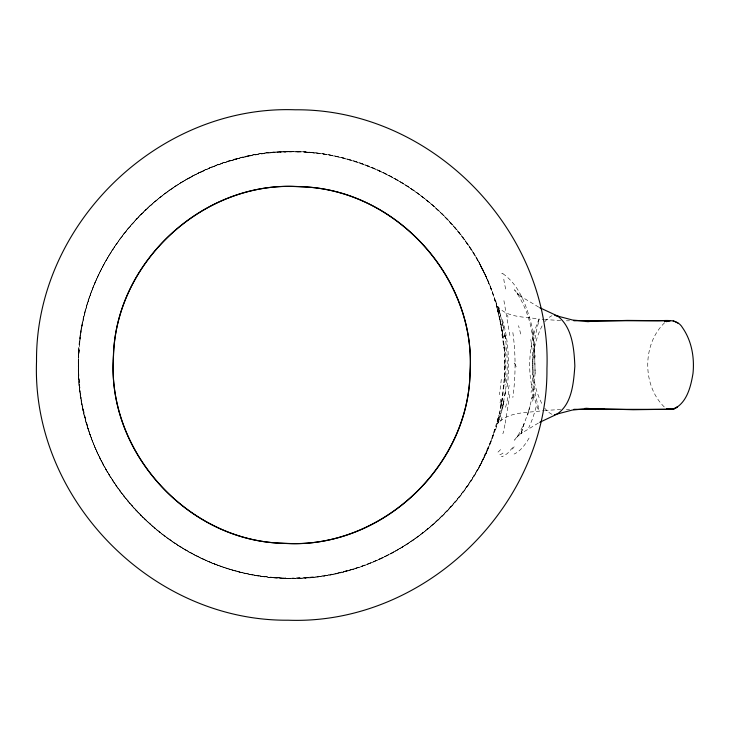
<?xml version="1.0" encoding="UTF-8"?>
<svg xmlns="http://www.w3.org/2000/svg" width="730" height="730" viewBox="0 0 730 730"><rect width="100%" height="100%" fill="white"/><g stroke="black" fill="none" stroke-linecap="round" stroke-linejoin="round"><path stroke-width="0.55" stroke-dasharray="3.65 2.74" d="M502.714 334.486C506.839 362.983 505.114 392.302 497.659 420.115M498.535 313.279C473.159 200.686 348.219 126.783 237.259 158.83C143.664 181.77 74.542 274.617 78.63 370.676M78.575 362.071C75.573 457.254 144.64 548.175 237.013 571.097C335.645 599.412 448.275 544.48 487.53 449.872L478.579 468.642L491.445 439.734L498.152 418.19L497.906 419.157M504.886 367.929L504.886 362.162M79.086 350.363C67.607 470.877 173.877 582.686 294.573 578.151M534.488 348.128L535.108 373.477L534.588 349.387L531.905 331.192M498.654 313.827C477.192 219.812 385.239 148.911 288.888 151.849C171.258 150.572 69.834 259.113 78.794 376.361M78.657 359.142C73.173 467.547 162.854 569.4 271.259 577.156C381.425 590.643 490.578 503.919 502.952 393.78M504.403 379.637L504.722 373.787M78.904 353.284C82.472 265.154 146.885 184.033 231.848 160.408M535.127 372.848L533.32 390.997L533.584 389.063L531.695 399.821L532.179 397.229L527.571 415.133L530.518 404.575M78.813 353.284L79.305 347.443M503.618 388.387L504.184 382.556M79.57 344.524L79.88 341.613M509.85 394.51L505.224 423.199M79.78 341.603C87.454 267.527 136.975 199.755 205.312 170.126M501.674 401.829L504.631 375.439L504.43 350.811M501.181 404.502L501.893 400.542M533.411 397.658L532.261 402.96M500.342 408.718L500.579 407.586M503.517 402.513L502.997 404.977M504.905 424.75L504.102 428.592M538.521 322.341L539.068 319.074L543.439 319.457M538.421 322.788C530.947 350.391 530.947 379.609 538.421 407.212M498.645 416.2L498.891 415.178M497.75 419.695L497.157 421.976L498.152 418.19M498.125 422.743L503.992 400.962L502.724 406.199L505.744 390.094L504.676 396.28C508.089 375.612 508.089 354.379 504.676 333.71L505.653 339.24L502.724 323.791L498.435 308.197M495.633 429.468L500.351 415.534M499.083 419.786L502.03 409.895M494.091 432.023L494.931 429.441C468.879 516.311 382.319 579.419 291.735 578.242M528.593 411.437L522.452 428.227L521.01 434.186L524.131 423.628L519.313 433.264L514.531 440.199L518.473 435.253L516.721 437.16L522.242 432.498L520.627 433.757L538.74 422.852M493.206 434.587C476.416 483.817 440.783 526.23 395.249 551.332M498.928 420.69L497.677 423.619C508.901 411.008 528.064 413.143 543.439 410.543M542.098 325.89C529.724 349.898 529.724 380.102 542.098 404.11M544.735 321.766L548.257 317.897L551.917 315.679M512.716 447.581L507.377 453.54L502.815 456.359M664.683 322.687C642.117 344.095 642.117 385.695 664.537 407.203M188.221 178.677L193.03 176.094M390.44 553.924L395.24 551.323C378.97 560.357 361.514 567.265 343.447 571.773M383.122 557.592L378.149 559.873M200.358 172.435C228.773 158.802 260.245 151.904 291.735 151.758M354.315 568.779L335.198 573.661M229.156 161.248C332.953 126.546 455.41 187.181 491.463 290.303M231.857 160.445L237.287 158.93L234.567 159.66M245.508 156.932L248.264 156.339M337.963 573.096L314.411 576.946L291.735 578.142M308.754 577.457L303.087 577.841L314.411 576.946M544.534 410.452L560.677 409.539M271.879 152.78L274.708 152.543M277.546 152.333L286.05 151.931L283.213 152.022M297.411 578.096L300.249 578.005M288.888 151.876L291.735 151.858M566.325 320.798L569.555 320.78M566.361 409.293L569.582 409.302M294.665 151.876L300.514 152.041M282.948 577.996L285.877 578.096L271.259 577.184M297.594 151.94C386.818 153.081 470.549 216.746 495.488 302.421M560.658 320.507L544.534 319.548M280.019 577.832C192.829 574.282 112.466 511.246 87.956 427.588M306.363 152.36L315.123 153.136M502.824 273.64C521.521 286.625 528.192 311.236 533.411 332.323M551.926 414.321L548.257 412.103L544.735 408.234M538.74 307.148L520.627 296.243L522.242 297.493L516.712 292.83L518.464 294.738L514.522 289.792C528.83 309.036 533.603 333.683 535.127 357.152M498.006 306.865L497.677 306.372C507.633 318.216 525.098 316.519 539.068 319.074C531.914 335.526 528.83 354.442 529.907 372.501C530.728 383.004 532.873 393.379 536.048 403.407C536.486 405.679 540.328 414.95 538.521 407.659M480.641 266.295L483.105 271.168M102.821 463.705L99.171 456.378M487.905 280.995L478.506 261.23L483.196 271.122M495.606 300.459L502.012 320.032M86.368 422.177L88.814 430.271M499.074 310.195L500.351 314.466M495.442 301.837L494.712 298.899M496.291 305.122L500.944 324.102L503.07 337.096L501.866 329.285M84.926 416.721L87.162 424.878M497.659 309.912L498.161 311.838L497.167 308.042L502.313 331.885M85.647 419.449L82.052 403.307L79.515 384.847M499.147 315.88L501.884 329.449L504.229 347.973M499.174 316.026L500.397 321.529L499.831 318.764M502.997 325.014L503.517 327.478M83.074 408.471L83.658 411.227M503.937 300.66L509.85 335.499M500.351 321.3L500.579 322.432M500.807 323.582L501.036 324.75M533.402 339.523L533.657 341.421M79.059 379.189L79.789 387.676M503.7 342.324L504.731 356.477M79.26 382.018L78.758 373.514M502.322 319.74A60.252 17.839 90 0 1 507.067 388.862M498.417 307.403A64.249 6.424 83.8 0 1 499.977 312.623M496.236 303.269A85.62 2.847 78.7 0 1 496.765 305.058M504.494 336.904A85.885 2.017 77.6 0 1 504.22 335.572M514.924 363.458A97.683 1.305 70.3 0 1 516.585 368.02M500.853 326.465A69.405 6.314 81.3 0 1 502.514 334.002M502.359 323.6A70.053 10.886 85.5 0 1 502.888 326.018M501.911 334.386A60.736 10.749 86.6 0 1 503.837 348.32M504.768 345.828A57.332 14.892 89.4 0 1 505.087 384.61M508.828 391.225A60.736 16.179 -89.6 0 1 505.05 409.147M503.089 405.889A71.33 11.625 -85.9 0 1 502.24 409.53M501.966 417.368A68.958 8.915 -83.9 0 1 499.968 422.953M508.454 388.962A97.975 4.635 -77.1 0 1 509.239 385.029M514.54 362.938A91.314 1.205 -70.5 0 1 514.166 363.996M500.753 399.173A64.313 4.353 -81.7 0 1 499.548 405.26M501.154 403.006A70.627 9.563 -85.8 0 1 500.497 406.473M501.291 379.317A61.512 9.052 -86.4 0 1 499.42 394.748M512.852 332.506A92.683 34.766 -90 0 1 512.843 397.512M507.952 317.285A85.346 3.349 80.2 0 1 507.624 315.095M520.745 334.03A97.172 4.663 74.1 0 1 518.546 325.662M505.717 289.025A108.998 12.41 65.5 0 1 503.682 277.719M501.692 273.723A114.318 14.089 61.4 0 1 502.924 273.832M533.347 332.36A97.975 52.989 89.2 0 1 534.333 337.725M530.783 339.505A98.459 52.806 89.1 0 1 531.066 392.457M534.15 394.118A97.993 53.144 -89.3 0 1 533.475 397.695M536.103 406.966A85.018 40.123 -87.3 0 1 528.766 427.689M529.077 438.073A80.391 29.072 -83 0 1 514.075 454.069M514.166 446.778A83.284 16.279 -72.5 0 1 512.405 449.06M502.724 456.524A113.214 13.979 -61.6 0 1 501.401 456.25M503.007 453.047A108.916 13.432 -61.5 0 1 498.097 454.507M500.561 449.543A97.209 10.749 -66.2 0 1 496.053 453.193M503.8 431.001A85.374 4.07 -74.1 0 1 502.842 433.793"/><path stroke-width="1.09" d="M672.887 409.366L677.194 407.103L672.887 409.366L573.889 409.32M539.689 422.341L556.351 414.476C572.037 404.84 573.57 382.858 574.848 366.168C574.108 348.821 572.402 327.323 557.556 315.98M666.59 321.729L668.498 320.771L627.252 320.406L585.788 321.556M554.389 414.759L572.293 410.059L588.891 408.517L585.734 408.444M587.002 321.583L589.256 321.565L572.639 320.032L555.457 315.515M573.862 320.762C601.766 320.507 629.661 320.871 657.566 320.753C666.444 320.716 677.194 318.417 682.605 327.834C691.73 340.983 694.586 357.682 692.998 373.413C690.79 386.8 686.775 403.58 672.951 409.32L666.517 409.174M669.675 409.247L633.239 409.731L598.837 408.791M666.545 409.174L672.951 409.32L668.516 409.238M585.816 408.444L604.385 408.919L584.721 408.426M554.627 315.241L557.318 315.871M558.277 316.355L539.689 307.659M673.206 320.726L678.07 323.18M36.527 361.496C31.5 498.344 151.302 621.458 288.222 620.208C425.079 625.236 548.184 505.434 546.943 368.504C551.962 231.656 432.16 108.542 295.239 109.792C158.392 104.764 35.277 224.566 36.527 361.496M113.342 360.1C108.241 455.365 191.433 543.239 286.826 543.385C382.1 548.486 469.965 465.302 470.12 369.9C475.221 274.635 392.028 186.761 296.635 186.615C201.37 181.514 113.497 264.698 113.342 360.1M113.533 355.191C105.877 450.31 186.561 540.355 281.926 543.202C377.045 550.858 467.09 470.166 469.938 374.809C477.584 279.69 396.901 189.645 301.536 186.798C206.426 179.142 116.371 259.834 113.533 355.191M670.058 320.835L664.391 320.881L670.058 320.835"/></g></svg>
